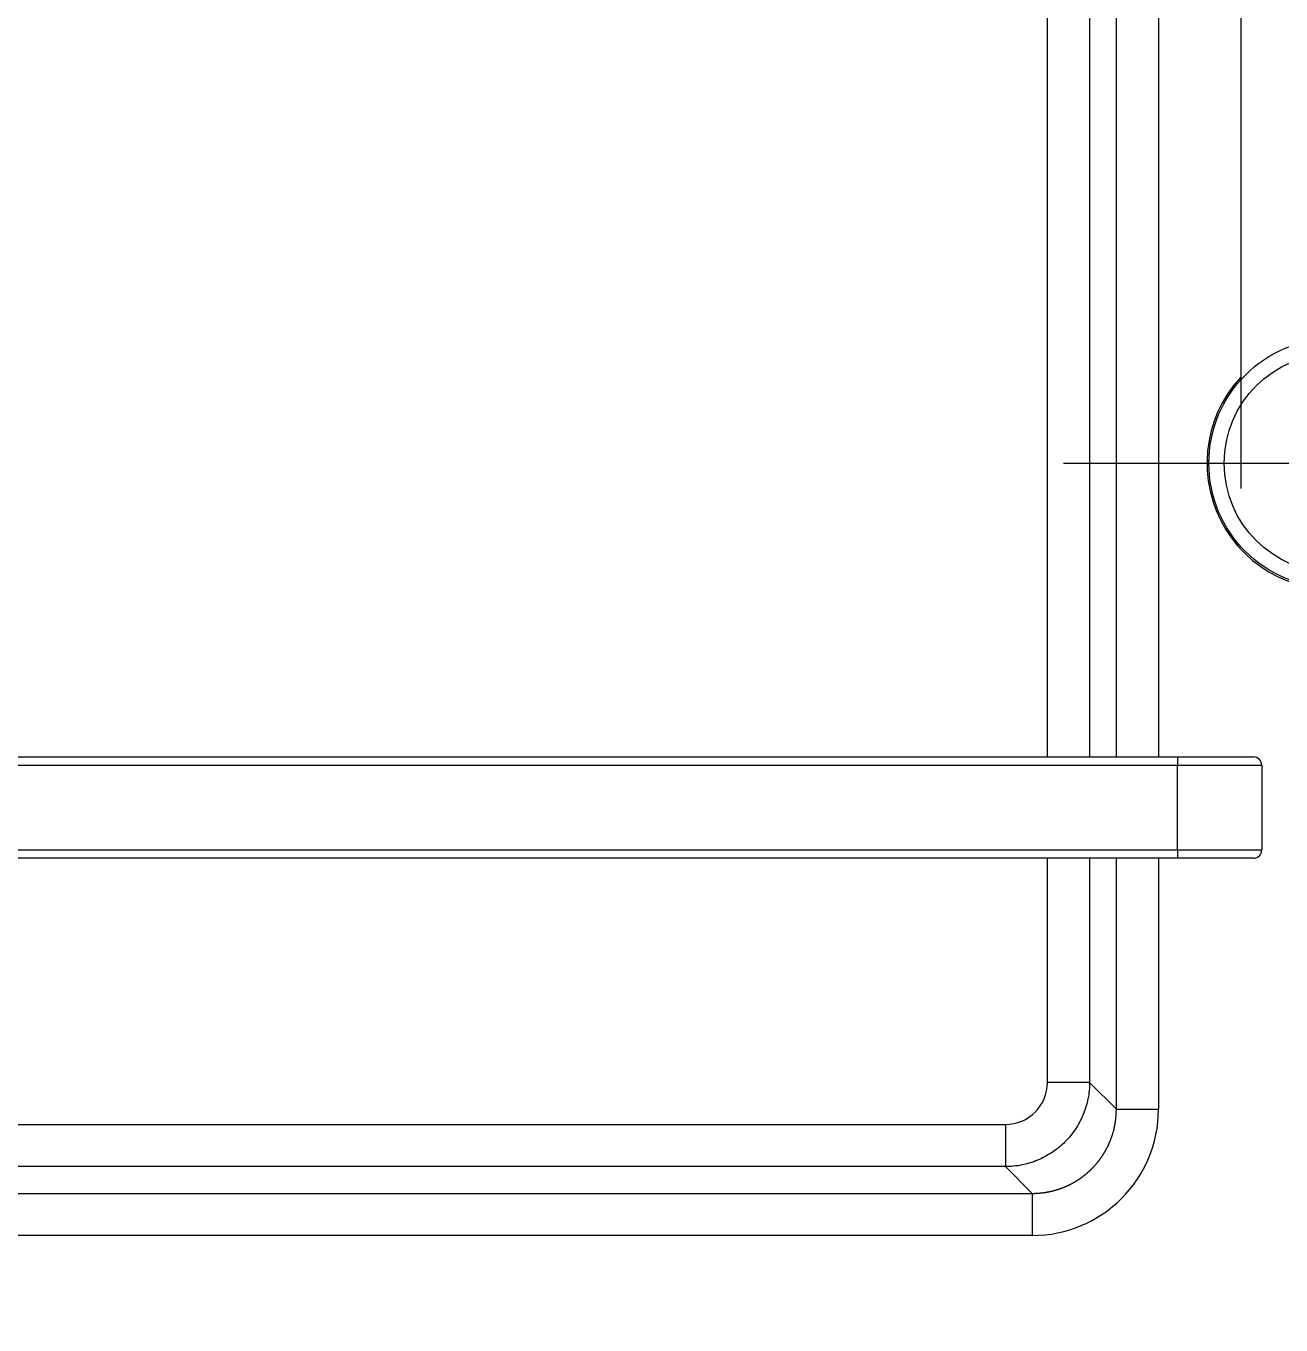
# Model space of a CAD drawing. Header units: millimetres. Extents: x 6110 to 6704, y -2661 to -1821.
# Drawn here: x 6286.76 to 6323.95, y -2299.56 to -2261.06 of the extents above; entities that cross this region are included whole.
import ezdxf

# ---------------------------------------------------------------- set-up
doc = ezdxf.new("R2010")
doc.units = ezdxf.units.MM
doc.header["$LTSCALE"] = 0.1
doc.linetypes.add('HIDDEN2', pattern=[4.7625, 3.175, -1.5875])
doc.layers.add('1', color=4, linetype='HIDDEN2', lineweight=13)
doc.layers.add('DIM', color=3, linetype='Continuous', lineweight=9)

msp = doc.modelspace()

# ---------------------------------------------------------------- hatches: boundary and pattern name
at = {"layer": 'DIM'}
h = msp.add_hatch(dxfattribs=at)
h.set_pattern_fill('ANSI31', color=2)
edge = h.paths.add_edge_path()
edge.add_line((6619.617, -2595.98), (6619.617, -1962.206))
edge.add_line((6634.617, -1966.11), (6619.617, -1966.11))
edge.add_line((6634.617, -2610.98), (6634.617, -1966.11))
edge.add_line((6634.617, -2610.98), (6184.457, -2610.98))
edge.add_line((6619.617, -2595.98), (6184.457, -2595.98))
edge.add_line((6184.457, -2610.98), (6184.457, -2595.98))

# ---------------------------------------------------------------- linework, layer by layer
at = {"layer": '1', "color": 7, "linetype": 'Continuous', "lineweight": -3}
for p, q in [((6317.029, -2282.729), (6317.029, -2226.476)), ((6318.277, -2226.482), (6318.277, -2282.73)), ((6319.07, -2282.73), (6319.07, -2226.487)), ((6320.319, -2226.495), (6320.319, -2282.73)), ((6322.757, -2226.736), (6322.757, -2274.772)), ((6317.507, -2274.022), (6333.507, -2274.022)), ((6239.382, -2282.73), (6320.882, -2282.73)), ((6320.882, -2282.98), (6239.382, -2282.98)), ((6320.882, -2282.73), (6323.132, -2282.73)), ((6320.882, -2282.73), (6320.882, -2282.98)), ((6320.882, -2285.48), (6320.882, -2282.98)), ((6323.382, -2282.98), (6320.882, -2282.98)), ((6323.382, -2282.98), (6323.382, -2285.48)), ((6239.382, -2285.48), (6320.882, -2285.48)), ((6320.882, -2285.73), (6239.382, -2285.73)), ((6317.029, -2292.374), (6317.029, -2285.729)), ((6318.277, -2285.729), (6318.277, -2292.374)), ((6319.07, -2293.167), (6319.07, -2285.729)), ((6320.319, -2285.729), (6320.319, -2293.167)), ((6320.882, -2285.48), (6320.882, -2285.73)), ((6320.882, -2285.48), (6323.382, -2285.48)), ((6323.132, -2285.73), (6320.882, -2285.73)), ((6318.277, -2292.374), (6317.029, -2292.374)), ((6318.277, -2292.374), (6319.07, -2293.167)), ((6319.07, -2293.167), (6320.319, -2293.167)), ((6243.986, -2293.622), (6315.781, -2293.622)), ((6315.781, -2293.622), (6315.781, -2294.87)), ((6315.781, -2294.87), (6243.986, -2294.87)), ((6316.574, -2295.663), (6315.781, -2294.87)), ((6243.193, -2295.663), (6316.574, -2295.663)), ((6316.574, -2295.663), (6316.574, -2296.912)), ((6316.574, -2296.912), (6243.193, -2296.912))]:
    msp.add_line(p, q, dxfattribs=at)
for radius in [3.695, 3.243]:
    msp.add_circle((6325.507, -2274.022), radius, dxfattribs=at)
for centre, radius, start, end in [((6325.507, -2274.022), 3.75, 137.1769, 0), ((6323.132, -2282.98), 0.25, 0, 90), ((6323.132, -2285.48), 0.25, 270, 0)]:
    msp.add_arc(centre, radius, start, end, dxfattribs=at)
for centre, major_axis in [((6315.777, -2292.37), (-0.886, 0.886)), ((6316.563, -2293.156), (-2.659, 2.659))]:
    msp.add_ellipse(centre, major_axis=major_axis, ratio=0.997265, start_param=2.357564, end_param=3.925621, dxfattribs=at)
for points, knots in [([(6318.277, -2292.374), (6318.277, -2292.455), (6318.273, -2292.537), (6318.257, -2292.7), (6318.245, -2292.78), (6318.213, -2292.941), (6318.193, -2293.02), (6318.145, -2293.176), (6318.118, -2293.253), (6318.055, -2293.404), (6318.02, -2293.478), (6317.943, -2293.622), (6317.901, -2293.692), (6317.81, -2293.828), (6317.713, -2293.959), (6317.548, -2294.141), (6317.366, -2294.306), (6317.235, -2294.403), (6317.099, -2294.494), (6317.029, -2294.536), (6316.885, -2294.613), (6316.811, -2294.648), (6316.66, -2294.711), (6316.583, -2294.738), (6316.427, -2294.786), (6316.348, -2294.806), (6316.188, -2294.838), (6316.107, -2294.85), (6315.944, -2294.866), (6315.862, -2294.87), (6315.781, -2294.87)], [0, 0, 0, 0, 0.0625, 0.0625, 0.125, 0.125, 0.1875, 0.1875, 0.25, 0.25, 0.3125, 0.3125, 0.375, 0.375, 0.4375, 0.5, 0.5625, 0.625, 0.625, 0.6875, 0.6875, 0.75, 0.75, 0.8125, 0.8125, 0.875, 0.875, 0.9375, 0.9375, 1, 1, 1, 1]), ([(6316.574, -2295.663), (6316.578, -2295.663), (6316.587, -2295.663), (6316.599, -2295.663), (6316.612, -2295.663), (6316.625, -2295.663), (6316.638, -2295.663), (6316.651, -2295.662), (6316.664, -2295.662), (6316.676, -2295.661), (6316.689, -2295.661), (6316.702, -2295.66), (6316.715, -2295.66), (6316.728, -2295.659), (6316.74, -2295.658), (6316.753, -2295.657), (6316.766, -2295.656), (6316.778, -2295.655), (6316.791, -2295.654), (6316.804, -2295.653), (6316.816, -2295.652), (6316.829, -2295.651), (6316.842, -2295.649), (6316.854, -2295.648), (6316.867, -2295.646), (6316.88, -2295.645), (6316.892, -2295.643), (6316.905, -2295.642), (6316.917, -2295.64), (6316.93, -2295.638), (6316.942, -2295.637), (6316.955, -2295.635), (6316.967, -2295.633), (6316.98, -2295.631), (6316.992, -2295.629), (6317.004, -2295.627), (6317.017, -2295.624), (6317.029, -2295.622), (6317.041, -2295.62), (6317.054, -2295.617), (6317.066, -2295.615), (6317.078, -2295.613), (6317.091, -2295.61), (6317.103, -2295.607), (6317.115, -2295.605), (6317.127, -2295.602), (6317.14, -2295.599), (6317.152, -2295.596), (6317.164, -2295.594), (6317.176, -2295.591), (6317.188, -2295.588), (6317.2, -2295.585), (6317.212, -2295.581), (6317.224, -2295.578), (6317.236, -2295.575), (6317.248, -2295.572), (6317.26, -2295.568), (6317.272, -2295.565), (6317.284, -2295.561), (6317.296, -2295.558), (6317.308, -2295.554), (6317.319, -2295.551), (6317.331, -2295.547), (6317.343, -2295.543), (6317.355, -2295.539), (6317.366, -2295.536), (6317.378, -2295.532), (6317.39, -2295.528), (6317.401, -2295.524), (6317.413, -2295.52), (6317.424, -2295.515), (6317.436, -2295.511), (6317.448, -2295.507), (6317.459, -2295.503), (6317.47, -2295.498), (6317.482, -2295.494), (6317.493, -2295.49), (6317.505, -2295.485), (6317.516, -2295.48), (6317.527, -2295.476), (6317.539, -2295.471), (6317.55, -2295.466), (6317.561, -2295.462), (6317.572, -2295.457), (6317.583, -2295.452), (6317.594, -2295.447), (6317.606, -2295.442), (6317.617, -2295.437), (6317.628, -2295.432), (6317.639, -2295.427), (6317.65, -2295.422), (6317.66, -2295.416), (6317.671, -2295.411), (6317.682, -2295.406), (6317.693, -2295.4), (6317.704, -2295.395), (6317.715, -2295.39), (6317.725, -2295.384), (6317.736, -2295.379), (6317.747, -2295.373), (6317.757, -2295.367), (6317.768, -2295.362), (6317.778, -2295.356), (6317.789, -2295.35), (6317.799, -2295.344), (6317.81, -2295.338), (6317.82, -2295.332), (6317.831, -2295.326), (6317.841, -2295.32), (6317.851, -2295.314), (6317.861, -2295.308), (6317.872, -2295.302), (6317.882, -2295.296), (6317.892, -2295.289), (6317.902, -2295.283), (6317.912, -2295.277), (6317.922, -2295.27), (6317.932, -2295.264), (6317.942, -2295.258), (6317.952, -2295.251), (6317.962, -2295.244), (6317.972, -2295.238), (6317.982, -2295.231), (6317.991, -2295.225), (6318.001, -2295.218), (6318.011, -2295.211), (6318.021, -2295.204), (6318.03, -2295.197), (6318.04, -2295.191), (6318.049, -2295.184), (6318.059, -2295.177), (6318.068, -2295.17), (6318.078, -2295.163), (6318.087, -2295.155), (6318.096, -2295.148), (6318.106, -2295.141), (6318.115, -2295.134), (6318.124, -2295.127), (6318.133, -2295.119), (6318.142, -2295.112), (6318.152, -2295.105), (6318.161, -2295.097), (6318.17, -2295.09), (6318.179, -2295.082), (6318.187, -2295.075), (6318.196, -2295.067), (6318.205, -2295.06), (6318.214, -2295.052), (6318.223, -2295.045), (6318.231, -2295.037), (6318.24, -2295.029), (6318.249, -2295.021), (6318.257, -2295.014), (6318.266, -2295.006), (6318.274, -2294.998), (6318.283, -2294.99), (6318.291, -2294.982), (6318.3, -2294.974), (6318.308, -2294.966), (6318.316, -2294.958), (6318.325, -2294.95), (6318.333, -2294.942), (6318.343, -2294.931), (6318.356, -2294.918), (6318.372, -2294.903), (6318.387, -2294.887), (6318.402, -2294.871), (6318.417, -2294.855), (6318.431, -2294.839), (6318.446, -2294.822), (6318.46, -2294.806), (6318.475, -2294.789), (6318.489, -2294.772), (6318.503, -2294.755), (6318.517, -2294.738), (6318.531, -2294.721), (6318.545, -2294.703), (6318.558, -2294.685), (6318.572, -2294.668), (6318.585, -2294.65), (6318.598, -2294.632), (6318.611, -2294.614), (6318.624, -2294.595), (6318.637, -2294.577), (6318.649, -2294.558), (6318.662, -2294.54), (6318.674, -2294.521), (6318.686, -2294.502), (6318.698, -2294.482), (6318.71, -2294.463), (6318.722, -2294.444), (6318.733, -2294.424), (6318.744, -2294.405), (6318.755, -2294.385), (6318.766, -2294.365), (6318.777, -2294.345), (6318.788, -2294.325), (6318.798, -2294.304), (6318.809, -2294.284), (6318.819, -2294.263), (6318.829, -2294.243), (6318.838, -2294.222), (6318.848, -2294.201), (6318.857, -2294.18), (6318.867, -2294.159), (6318.876, -2294.138), (6318.884, -2294.116), (6318.893, -2294.095), (6318.902, -2294.073), (6318.91, -2294.052), (6318.918, -2294.03), (6318.926, -2294.008), (6318.934, -2293.986), (6318.941, -2293.964), (6318.948, -2293.942), (6318.956, -2293.92), (6318.962, -2293.897), (6318.969, -2293.875), (6318.976, -2293.852), (6318.982, -2293.829), (6318.988, -2293.807), (6318.994, -2293.784), (6319, -2293.761), (6319.005, -2293.738), (6319.01, -2293.715), (6319.015, -2293.692), (6319.02, -2293.669), (6319.025, -2293.645), (6319.029, -2293.622), (6319.033, -2293.598), (6319.037, -2293.575), (6319.041, -2293.551), (6319.045, -2293.528), (6319.048, -2293.504), (6319.051, -2293.48), (6319.054, -2293.456), (6319.057, -2293.433), (6319.059, -2293.409), (6319.061, -2293.385), (6319.063, -2293.361), (6319.065, -2293.337), (6319.066, -2293.312), (6319.068, -2293.288), (6319.069, -2293.264), (6319.069, -2293.24), (6319.07, -2293.215), (6319.07, -2293.191), (6319.07, -2293.175), (6319.07, -2293.167)], [0, 0, 0, 0, 0.00328, 0.006559, 0.009834, 0.013108, 0.01638, 0.019649, 0.022916, 0.026181, 0.029444, 0.032704, 0.035962, 0.039218, 0.042472, 0.045724, 0.048973, 0.05222, 0.055465, 0.058708, 0.061948, 0.065187, 0.068423, 0.071656, 0.074888, 0.078118, 0.081345, 0.08457, 0.087793, 0.091013, 0.094232, 0.097448, 0.100662, 0.103874, 0.107084, 0.110291, 0.113496, 0.116699, 0.1199, 0.123099, 0.126295, 0.12949, 0.132682, 0.135871, 0.139059, 0.142245, 0.145428, 0.148609, 0.151788, 0.154965, 0.158139, 0.161311, 0.164482, 0.16765, 0.170815, 0.173979, 0.17714, 0.180299, 0.183456, 0.186611, 0.189764, 0.192914, 0.196063, 0.199209, 0.202353, 0.205495, 0.208634, 0.211771, 0.214907, 0.21804, 0.221171, 0.224299, 0.227426, 0.23055, 0.233672, 0.236792, 0.23991, 0.243026, 0.246139, 0.249251, 0.25236, 0.255467, 0.258571, 0.261674, 0.264775, 0.267873, 0.270969, 0.274063, 0.277155, 0.280244, 0.283332, 0.286417, 0.2895, 0.292581, 0.29566, 0.298737, 0.301812, 0.304884, 0.307954, 0.311022, 0.314088, 0.317152, 0.320213, 0.323273, 0.32633, 0.329385, 0.332438, 0.335489, 0.338538, 0.341585, 0.344629, 0.347671, 0.350711, 0.353749, 0.356785, 0.359819, 0.36285, 0.36588, 0.368907, 0.371932, 0.374955, 0.377976, 0.380995, 0.384011, 0.387026, 0.390038, 0.393048, 0.396056, 0.399062, 0.402066, 0.405068, 0.408067, 0.411065, 0.41406, 0.417053, 0.420044, 0.423033, 0.42602, 0.429004, 0.431987, 0.434967, 0.437946, 0.440922, 0.443896, 0.446868, 0.449837, 0.452805, 0.455771, 0.458734, 0.461695, 0.464655, 0.467612, 0.470567, 0.47352, 0.47647, 0.479419, 0.482366, 0.48531, 0.488252, 0.491193, 0.494131, 0.497067, 0.500001, 0.505559, 0.511126, 0.5167, 0.522281, 0.52787, 0.533467, 0.539071, 0.544683, 0.550302, 0.555929, 0.561564, 0.567206, 0.572856, 0.578513, 0.584178, 0.589851, 0.595532, 0.60122, 0.606915, 0.612618, 0.618329, 0.624048, 0.629774, 0.635508, 0.64125, 0.646999, 0.652756, 0.658521, 0.664294, 0.670074, 0.675862, 0.681657, 0.687461, 0.693272, 0.69909, 0.704917, 0.710751, 0.716593, 0.722443, 0.728301, 0.734166, 0.740039, 0.74592, 0.751808, 0.757705, 0.763609, 0.769521, 0.775441, 0.781368, 0.787304, 0.793247, 0.799198, 0.805157, 0.811124, 0.817098, 0.823081, 0.829071, 0.835069, 0.841075, 0.847089, 0.85311, 0.85914, 0.865177, 0.871222, 0.877275, 0.883336, 0.889405, 0.895482, 0.901567, 0.90766, 0.91376, 0.919868, 0.925985, 0.932109, 0.938241, 0.944381, 0.950529, 0.956685, 0.962849, 0.969021, 0.975201, 0.981389, 0.987585, 0.993788, 1, 1, 1, 1])]:
    msp.add_open_spline(points, degree=3, knots=knots, dxfattribs=at)

doc.saveas('drawing.dxf')
